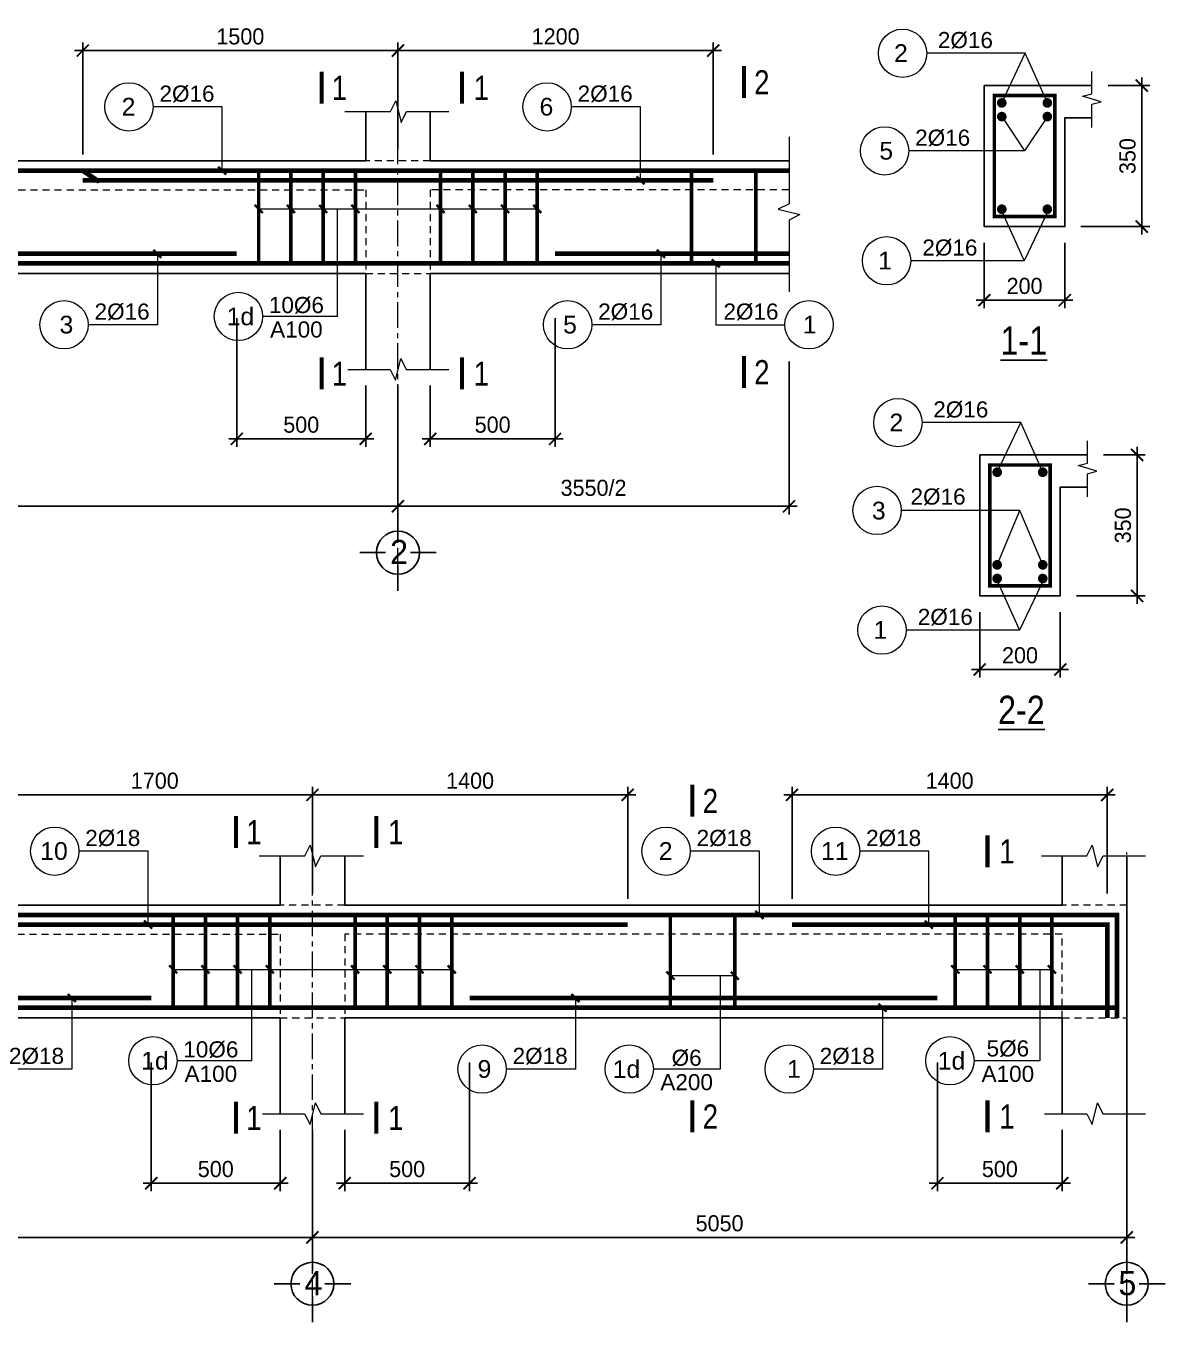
# Model space of a CAD drawing. Header units: millimetres. Extents: x -559287 to -299624, y 2351330 to 2655682.
# Drawn here: x -378375 to -364239, y 2519015 to 2535103 of the extents above; entities that cross this region are included whole.
import ezdxf
from ezdxf.enums import TextEntityAlignment as Align

# ---------------------------------------------------------------- set-up
doc = ezdxf.new("R2010")
doc.units = ezdxf.units.MM
doc.header["$LTSCALE"] = 10
for name, pattern in [('CENTER', [50.8, 31.75, -6.35, 6.35, -6.35]), ('HIDDEN', [0.3, 0.175, -0.125]), ('HIDDENX2', [0.75, 0.5, -0.25])]:
    doc.linetypes.add(name, pattern=pattern)
doc.layers.get('0').update_dxf_attribs({"lineweight": 20})
doc.layers.get('Defpoints').update_dxf_attribs({"lineweight": 20})
for name, color, linetype, lineweight in [('Dim', 251, 'Continuous', 15), ('Net khuat', 76, 'HIDDENX2', 15), ('Net manh', 8, 'Continuous', 13), ('Net thay', 4, 'Continuous', 25), ('Text', 54, 'Continuous', 25), ('Thep dai', 2, 'Continuous', 50), ('Thep doc', 140, 'Continuous', 60), ('Tim', 144, 'CENTER', 9)]:
    doc.layers.add(name, color=color, linetype=linetype, lineweight=lineweight)
doc.styles.add('HELVE', font='VHAVAN.TTF', dxfattribs={"height": 800})
doc.styles.add('IN-NHO', font='VHELVEN.TTF', dxfattribs={"height": 200})
doc.styles.add('NGHIA5', font='arial_0.ttf', dxfattribs={"height": 180})
doc.styles.get("Standard").update_dxf_attribs({"font": 'nghia5.shx', "height": 200})
doc.styles.add('STYLE1-S1', font='VHARIALN.TTF')
doc.dimstyles.new('dim20', dxfattribs={"dimscale": 100, "dimtxt": 200, "dimasz": 1.5, "dimexe": 1, "dimexo": 2, "dimgap": 0.75, "dimtad": 1, "dimdec": 0, "dimlfac": 0.2, "dimzin": 0, "dimdsep": 46, "dimtxsty": 'Standard', "dimblk1": 'ARCHTICK', "dimblk2": 'ARCHTICK', "dimsah": 1, "dimcen": 0.09, "dimdle": 1, "dimclrd": 256, "dimclre": 256, "dimclrt": 54, "dimadec": 0, "dimazin": 0, "dimtfac": 1, "dimtdec": 0, "dimtofl": 0, "dimtmove": 2, "dimatfit": 3, "dimfxl": 0, "dimtolj": 1, "dimtzin": 0, "dimarcsym": 0})
doc.dimstyles.new('dim25', dxfattribs={"dimscale": 100, "dimtxt": 200, "dimasz": 1.5, "dimexe": 1, "dimexo": 2, "dimgap": 0.75, "dimtad": 1, "dimdec": 0, "dimlfac": 0.25, "dimzin": 0, "dimdsep": 46, "dimtxsty": 'Standard', "dimblk1": 'ARCHTICK', "dimblk2": 'ARCHTICK', "dimsah": 1, "dimcen": 0.09, "dimdle": 1, "dimclrd": 256, "dimclre": 256, "dimclrt": 54, "dimadec": 0, "dimazin": 0, "dimtfac": 1, "dimtdec": 0, "dimtofl": 0, "dimtmove": 2, "dimatfit": 3, "dimfxl": 0, "dimtolj": 1, "dimtzin": 0, "dimarcsym": 0})

# ---------------------------------------------------------------- blocks, each defined once
blk = doc.blocks.new('truc ngang-helve')
for points in [[(0, -4.8), (0, 0)], [(-2.33, -7.13), (-7.13, -7.13)], [(2.33, -7.13), (7.13, -7.13)], [(0, -9.45), (0, -14.26)]]:
    blk.add_lwpolyline(points)
blk.add_circle((0, -7.13), 4)
at = {"style": 'HELVE'}
blk.add_attdef('A', text='', height=4.5, dxfattribs=at).set_placement((0.03, -7.01), align=Align.MIDDLE_CENTER)
blk = doc.blocks.new('_ARCHTICK')
at = {"color": 0, "linetype": 'ByBlock', "const_width": 0.15}
blk.add_lwpolyline([(-0.5, -0.5), (0.5, 0.5)], dxfattribs=at)
blk = doc.blocks.new('*D262')
at = {"layer": 'Defpoints', "color": 0, "ltscale": 10, "transparency": 16777216}
for p in [(-364714, 2521897), (-374819, 2521601), (-364714, 2520065)]:
    blk.add_point(p, dxfattribs=at)
at = {"layer": 'Dim', "lineweight": -2, "ltscale": 10, "transparency": 16777216}
for p, q in [((-364714, 2521697), (-364714, 2519965)), ((-374819, 2521401), (-374819, 2519965)), ((-374919, 2520065), (-364614, 2520065))]:
    blk.add_line(p, q, dxfattribs=at)
at = {"layer": 'Dim', "lineweight": -2, "ltscale": 10, "transparency": 16777216, "xscale": 150, "yscale": 150, "zscale": 150, "rotation": 180}
blk.add_blockref('_ARCHTICK', (-374819, 2520065), dxfattribs=at)
at = {"layer": 'Dim', "lineweight": -2, "ltscale": 10, "transparency": 16777216, "xscale": 150, "yscale": 150, "zscale": 150}
blk.add_blockref('_ARCHTICK', (-364714, 2520065), dxfattribs=at)
at = {"layer": 'Dim', "color": 54, "ltscale": 10, "transparency": 16777216, "insert": (-369767, 2520240), "char_height": 200, "attachment_point": 5}
blk.add_mtext('\\A1;5050', dxfattribs=at)
blk = doc.blocks.new('*D263')
at = {"layer": 'Defpoints', "color": 0, "ltscale": 3, "transparency": 16777216}
for p in [(-374819, 2525558), (-378732, 2524068), (-374819, 2524133)]:
    blk.add_point(p, dxfattribs=at)
at = {"layer": 'Dim', "lineweight": -2, "ltscale": 3, "transparency": 16777216}
for p, q in [((-378732, 2524268), (-378732, 2525658)), ((-374819, 2524333), (-374819, 2525658)), ((-378832, 2525558), (-374719, 2525558))]:
    blk.add_line(p, q, dxfattribs=at)
at = {"layer": 'Dim', "lineweight": -2, "ltscale": 3, "transparency": 16777216, "xscale": 150, "yscale": 150, "zscale": 150, "rotation": 180}
blk.add_blockref('_ARCHTICK', (-378732, 2525558), dxfattribs=at)
at = {"layer": 'Dim', "lineweight": -2, "ltscale": 3, "transparency": 16777216, "xscale": 150, "yscale": 150, "zscale": 150}
blk.add_blockref('_ARCHTICK', (-374819, 2525558), dxfattribs=at)
at = {"layer": 'Dim', "color": 54, "ltscale": 3, "transparency": 16777216, "insert": (-376776, 2525733), "char_height": 200, "attachment_point": 5}
blk.add_mtext('\\A1;1700', dxfattribs=at)
blk = doc.blocks.new('*D264')
at = {"layer": 'Defpoints', "color": 0, "ltscale": 10, "transparency": 16777216}
for p in [(-374819, 2521601), (-385180, 2521401), (-385180, 2520065)]:
    blk.add_point(p, dxfattribs=at)
at = {"layer": 'Dim', "lineweight": -2, "ltscale": 10, "transparency": 16777216}
for p, q in [((-374819, 2521401), (-374819, 2519965)), ((-385180, 2521201), (-385180, 2519965)), ((-374719, 2520065), (-385280, 2520065))]:
    blk.add_line(p, q, dxfattribs=at)
at = {"layer": 'Dim', "lineweight": -2, "ltscale": 10, "transparency": 16777216, "xscale": 150, "yscale": 150, "zscale": 150, "rotation": 180}
blk.add_blockref('_ARCHTICK', (-385180, 2520065), dxfattribs=at)
at = {"layer": 'Dim', "lineweight": -2, "ltscale": 10, "transparency": 16777216, "xscale": 150, "yscale": 150, "zscale": 150}
blk.add_blockref('_ARCHTICK', (-374819, 2520065), dxfattribs=at)
at = {"layer": 'Dim', "color": 54, "ltscale": 10, "transparency": 16777216, "insert": (-380000, 2520240), "char_height": 200, "attachment_point": 5}
blk.add_mtext('\\A1;5000', dxfattribs=at)
blk = doc.blocks.new('*D267')
at = {"layer": 'Defpoints', "color": 0, "ltscale": 10, "transparency": 16777216}
for p in [(-376819, 2522438), (-375219, 2521601), (-376819, 2520738)]:
    blk.add_point(p, dxfattribs=at)
at = {"layer": 'Dim', "lineweight": -2, "ltscale": 10, "transparency": 16777216}
for p, q in [((-376819, 2522238), (-376819, 2520638)), ((-375219, 2521401), (-375219, 2520638)), ((-375119, 2520738), (-376919, 2520738))]:
    blk.add_line(p, q, dxfattribs=at)
at = {"layer": 'Dim', "lineweight": -2, "ltscale": 10, "transparency": 16777216, "xscale": 150, "yscale": 150, "zscale": 150, "rotation": 180}
blk.add_blockref('_ARCHTICK', (-376819, 2520738), dxfattribs=at)
at = {"layer": 'Dim', "lineweight": -2, "ltscale": 10, "transparency": 16777216, "xscale": 150, "yscale": 150, "zscale": 150}
blk.add_blockref('_ARCHTICK', (-375219, 2520738), dxfattribs=at)
at = {"layer": 'Dim', "color": 54, "ltscale": 10, "transparency": 16777216, "insert": (-376019, 2520913), "char_height": 200, "attachment_point": 5}
blk.add_mtext('\\A1;500', dxfattribs=at)
blk = doc.blocks.new('*D269')
at = {"layer": 'Defpoints', "color": 0, "ltscale": 10, "transparency": 16777216}
for p in [(-367064, 2522438), (-365514, 2521601), (-367064, 2520738)]:
    blk.add_point(p, dxfattribs=at)
at = {"layer": 'Dim', "lineweight": -2, "ltscale": 10, "transparency": 16777216}
for p, q in [((-367064, 2522238), (-367064, 2520638)), ((-365514, 2521401), (-365514, 2520638)), ((-365414, 2520738), (-367164, 2520738))]:
    blk.add_line(p, q, dxfattribs=at)
at = {"layer": 'Dim', "lineweight": -2, "ltscale": 10, "transparency": 16777216, "xscale": 150, "yscale": 150, "zscale": 150, "rotation": 180}
blk.add_blockref('_ARCHTICK', (-367064, 2520738), dxfattribs=at)
at = {"layer": 'Dim', "lineweight": -2, "ltscale": 10, "transparency": 16777216, "xscale": 150, "yscale": 150, "zscale": 150}
blk.add_blockref('_ARCHTICK', (-365514, 2520738), dxfattribs=at)
at = {"layer": 'Dim', "color": 54, "ltscale": 10, "transparency": 16777216, "insert": (-366289, 2520913), "char_height": 200, "attachment_point": 5}
blk.add_mtext('\\A1;500', dxfattribs=at)
blk = doc.blocks.new('*D270')
at = {"layer": 'Defpoints', "color": 0, "ltscale": 3, "transparency": 16777216}
for p in [(-374819, 2525558), (-374819, 2524133), (-370907, 2524068)]:
    blk.add_point(p, dxfattribs=at)
at = {"layer": 'Dim', "lineweight": -2, "ltscale": 3, "transparency": 16777216}
for p, q in [((-374819, 2524333), (-374819, 2525658)), ((-370907, 2524268), (-370907, 2525658)), ((-370807, 2525558), (-374919, 2525558))]:
    blk.add_line(p, q, dxfattribs=at)
at = {"layer": 'Dim', "lineweight": -2, "ltscale": 3, "transparency": 16777216, "xscale": 150, "yscale": 150, "zscale": 150, "rotation": 180}
blk.add_blockref('_ARCHTICK', (-374819, 2525558), dxfattribs=at)
at = {"layer": 'Dim', "lineweight": -2, "ltscale": 3, "transparency": 16777216, "xscale": 150, "yscale": 150, "zscale": 150}
blk.add_blockref('_ARCHTICK', (-370907, 2525558), dxfattribs=at)
at = {"layer": 'Dim', "color": 54, "ltscale": 3, "transparency": 16777216, "insert": (-372863, 2525733), "char_height": 200, "attachment_point": 5}
blk.add_mtext('\\A1;1400', dxfattribs=at)
blk = doc.blocks.new('*D271')
at = {"layer": 'Defpoints', "color": 0, "ltscale": 3, "transparency": 16777216}
for p in [(-364956, 2525558), (-368868, 2524068), (-364956, 2524133)]:
    blk.add_point(p, dxfattribs=at)
at = {"layer": 'Dim', "lineweight": -2, "ltscale": 3, "transparency": 16777216}
for p, q in [((-368868, 2524268), (-368868, 2525658)), ((-364956, 2524333), (-364956, 2525658)), ((-368968, 2525558), (-364856, 2525558))]:
    blk.add_line(p, q, dxfattribs=at)
at = {"layer": 'Dim', "lineweight": -2, "ltscale": 3, "transparency": 16777216, "xscale": 150, "yscale": 150, "zscale": 150, "rotation": 180}
blk.add_blockref('_ARCHTICK', (-368868, 2525558), dxfattribs=at)
at = {"layer": 'Dim', "lineweight": -2, "ltscale": 3, "transparency": 16777216, "xscale": 150, "yscale": 150, "zscale": 150}
blk.add_blockref('_ARCHTICK', (-364956, 2525558), dxfattribs=at)
at = {"layer": 'Dim', "color": 54, "ltscale": 3, "transparency": 16777216, "insert": (-366912, 2525733), "char_height": 200, "attachment_point": 5}
blk.add_mtext('\\A1;1400', dxfattribs=at)
blk = doc.blocks.new('*D272')
at = {"layer": 'Defpoints', "color": 0, "ltscale": 10, "transparency": 16777216}
for p in [(-372869, 2522438), (-374419, 2521601), (-372869, 2520738)]:
    blk.add_point(p, dxfattribs=at)
at = {"layer": 'Dim', "lineweight": -2, "ltscale": 10, "transparency": 16777216}
for p, q in [((-372869, 2522238), (-372869, 2520638)), ((-374419, 2521401), (-374419, 2520638)), ((-374519, 2520738), (-372769, 2520738))]:
    blk.add_line(p, q, dxfattribs=at)
at = {"layer": 'Dim', "lineweight": -2, "ltscale": 10, "transparency": 16777216, "xscale": 150, "yscale": 150, "zscale": 150, "rotation": 180}
blk.add_blockref('_ARCHTICK', (-374419, 2520738), dxfattribs=at)
at = {"layer": 'Dim', "lineweight": -2, "ltscale": 10, "transparency": 16777216, "xscale": 150, "yscale": 150, "zscale": 150}
blk.add_blockref('_ARCHTICK', (-372869, 2520738), dxfattribs=at)
at = {"layer": 'Dim', "color": 54, "ltscale": 10, "transparency": 16777216, "insert": (-373644, 2520913), "char_height": 200, "attachment_point": 5}
blk.add_mtext('\\A1;500', dxfattribs=at)
blk = doc.blocks.new('*D273')
at = {"layer": 'Defpoints', "color": 0, "ltscale": 10, "transparency": 16777216}
for p in [(-368905, 2531136), (-373758, 2530840), (-368905, 2529140)]:
    blk.add_point(p, dxfattribs=at)
at = {"layer": 'Dim', "lineweight": -2, "ltscale": 10, "transparency": 16777216}
for p, q in [((-368905, 2530936), (-368905, 2529040)), ((-373758, 2530640), (-373758, 2529040)), ((-373858, 2529140), (-368805, 2529140))]:
    blk.add_line(p, q, dxfattribs=at)
at = {"layer": 'Dim', "lineweight": -2, "ltscale": 10, "transparency": 16777216, "xscale": 150, "yscale": 150, "zscale": 150, "rotation": 180}
blk.add_blockref('_ARCHTICK', (-373758, 2529140), dxfattribs=at)
at = {"layer": 'Dim', "lineweight": -2, "ltscale": 10, "transparency": 16777216, "xscale": 150, "yscale": 150, "zscale": 150}
blk.add_blockref('_ARCHTICK', (-368905, 2529140), dxfattribs=at)
at = {"layer": 'Dim', "color": 54, "ltscale": 10, "transparency": 16777216, "insert": (-371331, 2529368), "char_height": 200, "attachment_point": 5}
blk.add_mtext('\\A1;3550/2', dxfattribs=at)
blk = doc.blocks.new('*D274')
at = {"layer": 'Defpoints', "color": 0, "ltscale": 3, "transparency": 16777216}
for p in [(-373758, 2534796), (-373758, 2533372), (-377670, 2533306)]:
    blk.add_point(p, dxfattribs=at)
at = {"layer": 'Dim', "lineweight": -2, "ltscale": 3, "transparency": 16777216}
for p, q in [((-377670, 2533506), (-377670, 2534896)), ((-373758, 2533572), (-373758, 2534896)), ((-377770, 2534796), (-373658, 2534796))]:
    blk.add_line(p, q, dxfattribs=at)
at = {"layer": 'Dim', "lineweight": -2, "ltscale": 3, "transparency": 16777216, "xscale": 150, "yscale": 150, "zscale": 150, "rotation": 180}
blk.add_blockref('_ARCHTICK', (-377670, 2534796), dxfattribs=at)
at = {"layer": 'Dim', "lineweight": -2, "ltscale": 3, "transparency": 16777216, "xscale": 150, "yscale": 150, "zscale": 150}
blk.add_blockref('_ARCHTICK', (-373758, 2534796), dxfattribs=at)
at = {"layer": 'Dim', "color": 54, "ltscale": 3, "transparency": 16777216, "insert": (-375714, 2534971), "char_height": 200, "attachment_point": 5}
blk.add_mtext('\\A1;1500', dxfattribs=at)
blk = doc.blocks.new('*D275')
at = {"layer": 'Defpoints', "color": 0, "ltscale": 10, "transparency": 16777216}
for p in [(-384819, 2530840), (-373758, 2530840), (-384819, 2529140)]:
    blk.add_point(p, dxfattribs=at)
at = {"layer": 'Dim', "lineweight": -2, "ltscale": 10, "transparency": 16777216}
for p, q in [((-384819, 2530640), (-384819, 2529040)), ((-373758, 2530640), (-373758, 2529040)), ((-373658, 2529140), (-384919, 2529140))]:
    blk.add_line(p, q, dxfattribs=at)
at = {"layer": 'Dim', "lineweight": -2, "ltscale": 10, "transparency": 16777216, "xscale": 150, "yscale": 150, "zscale": 150, "rotation": 180}
blk.add_blockref('_ARCHTICK', (-384819, 2529140), dxfattribs=at)
at = {"layer": 'Dim', "lineweight": -2, "ltscale": 10, "transparency": 16777216, "xscale": 150, "yscale": 150, "zscale": 150}
blk.add_blockref('_ARCHTICK', (-373758, 2529140), dxfattribs=at)
at = {"layer": 'Dim', "color": 54, "ltscale": 10, "transparency": 16777216, "insert": (-379288, 2529315), "char_height": 200, "attachment_point": 5}
blk.add_mtext('\\A1;5100', dxfattribs=at)
blk = doc.blocks.new('*D279')
at = {"layer": 'Defpoints', "color": 0, "ltscale": 10, "transparency": 16777216}
for p in [(-375758, 2531677), (-374158, 2530840), (-375758, 2529977)]:
    blk.add_point(p, dxfattribs=at)
at = {"layer": 'Dim', "lineweight": -2, "ltscale": 10, "transparency": 16777216}
for p, q in [((-375758, 2531477), (-375758, 2529877)), ((-374158, 2530640), (-374158, 2529877)), ((-374058, 2529977), (-375858, 2529977))]:
    blk.add_line(p, q, dxfattribs=at)
at = {"layer": 'Dim', "lineweight": -2, "ltscale": 10, "transparency": 16777216, "xscale": 150, "yscale": 150, "zscale": 150, "rotation": 180}
blk.add_blockref('_ARCHTICK', (-375758, 2529977), dxfattribs=at)
at = {"layer": 'Dim', "lineweight": -2, "ltscale": 10, "transparency": 16777216, "xscale": 150, "yscale": 150, "zscale": 150}
blk.add_blockref('_ARCHTICK', (-374158, 2529977), dxfattribs=at)
at = {"layer": 'Dim', "color": 54, "ltscale": 10, "transparency": 16777216, "insert": (-374958, 2530152), "char_height": 200, "attachment_point": 5}
blk.add_mtext('\\A1;500', dxfattribs=at)
blk = doc.blocks.new('*D281')
at = {"layer": 'Defpoints', "color": 0, "ltscale": 3, "transparency": 16777216}
for p in [(-373758, 2534796), (-373758, 2533372), (-369845, 2533306)]:
    blk.add_point(p, dxfattribs=at)
at = {"layer": 'Dim', "lineweight": -2, "ltscale": 3, "transparency": 16777216}
for p, q in [((-373758, 2533572), (-373758, 2534896)), ((-369845, 2533506), (-369845, 2534896)), ((-369745, 2534796), (-373858, 2534796))]:
    blk.add_line(p, q, dxfattribs=at)
at = {"layer": 'Dim', "lineweight": -2, "ltscale": 3, "transparency": 16777216, "xscale": 150, "yscale": 150, "zscale": 150, "rotation": 180}
blk.add_blockref('_ARCHTICK', (-373758, 2534796), dxfattribs=at)
at = {"layer": 'Dim', "lineweight": -2, "ltscale": 3, "transparency": 16777216, "xscale": 150, "yscale": 150, "zscale": 150}
blk.add_blockref('_ARCHTICK', (-369845, 2534796), dxfattribs=at)
at = {"layer": 'Dim', "color": 54, "ltscale": 3, "transparency": 16777216, "insert": (-371801, 2534971), "char_height": 200, "attachment_point": 5}
blk.add_mtext('\\A1;1200', dxfattribs=at)
blk = doc.blocks.new('*D282')
at = {"layer": 'Defpoints', "color": 0, "ltscale": 10, "transparency": 16777216}
for p in [(-371808, 2531677), (-373358, 2530840), (-371808, 2529977)]:
    blk.add_point(p, dxfattribs=at)
at = {"layer": 'Dim', "lineweight": -2, "ltscale": 10, "transparency": 16777216}
for p, q in [((-371808, 2531477), (-371808, 2529877)), ((-373358, 2530640), (-373358, 2529877)), ((-373458, 2529977), (-371708, 2529977))]:
    blk.add_line(p, q, dxfattribs=at)
at = {"layer": 'Dim', "lineweight": -2, "ltscale": 10, "transparency": 16777216, "xscale": 150, "yscale": 150, "zscale": 150, "rotation": 180}
blk.add_blockref('_ARCHTICK', (-373358, 2529977), dxfattribs=at)
at = {"layer": 'Dim', "lineweight": -2, "ltscale": 10, "transparency": 16777216, "xscale": 150, "yscale": 150, "zscale": 150}
blk.add_blockref('_ARCHTICK', (-371808, 2529977), dxfattribs=at)
at = {"layer": 'Dim', "color": 54, "ltscale": 10, "transparency": 16777216, "insert": (-372583, 2530152), "char_height": 200, "attachment_point": 5}
blk.add_mtext('\\A1;500', dxfattribs=at)
blk = doc.blocks.new('*D256')
at = {"layer": 'Defpoints', "color": 0, "transparency": 16777216}
for p in [(-366482, 2532612), (-365482, 2532612), (-365482, 2531699)]:
    blk.add_point(p, dxfattribs=at)
at = {"layer": 'Dim', "lineweight": -2, "transparency": 16777216}
for p, q in [((-366482, 2532412), (-366482, 2531599)), ((-365482, 2532412), (-365482, 2531599)), ((-366582, 2531699), (-365382, 2531699))]:
    blk.add_line(p, q, dxfattribs=at)
at = {"layer": 'Dim', "lineweight": -2, "transparency": 16777216, "xscale": 150, "yscale": 150, "zscale": 150, "rotation": 180}
blk.add_blockref('_ARCHTICK', (-366482, 2531699), dxfattribs=at)
at = {"layer": 'Dim', "lineweight": -2, "transparency": 16777216, "xscale": 150, "yscale": 150, "zscale": 150}
blk.add_blockref('_ARCHTICK', (-365482, 2531699), dxfattribs=at)
at = {"layer": 'Dim', "color": 54, "transparency": 16777216, "insert": (-365982, 2531874), "char_height": 200, "attachment_point": 5}
blk.add_mtext('\\A1;200', dxfattribs=at)
blk = doc.blocks.new('*D257')
at = {"layer": 'Defpoints', "color": 0, "transparency": 16777216}
for p in [(-365145, 2534362), (-364529, 2534362), (-365482, 2532612)]:
    blk.add_point(p, dxfattribs=at)
at = {"layer": 'Dim', "lineweight": -2, "transparency": 16777216}
for p, q in [((-364945, 2534362), (-364429, 2534362)), ((-364529, 2532512), (-364529, 2534462)), ((-365282, 2532612), (-364429, 2532612))]:
    blk.add_line(p, q, dxfattribs=at)
at = {"layer": 'Dim', "lineweight": -2, "transparency": 16777216, "xscale": 150, "yscale": 150, "zscale": 150}
for p, rotation in [((-364529, 2534362), 90), ((-364529, 2532612), 270)]:
    blk.add_blockref('_ARCHTICK', p, dxfattribs=dict(at, rotation=rotation))
at = {"layer": 'Dim', "color": 54, "transparency": 16777216, "insert": (-364704, 2533487), "char_height": 200, "attachment_point": 5, "rotation": 90}
blk.add_mtext('\\A1;350', dxfattribs=at)
blk = doc.blocks.new('*D258')
at = {"layer": 'Defpoints', "color": 0, "transparency": 16777216}
for p in [(-366539, 2528028), (-365539, 2528028), (-365539, 2527115)]:
    blk.add_point(p, dxfattribs=at)
at = {"layer": 'Dim', "lineweight": -2, "transparency": 16777216}
for p, q in [((-366539, 2527828), (-366539, 2527015)), ((-365539, 2527828), (-365539, 2527015)), ((-366639, 2527115), (-365439, 2527115))]:
    blk.add_line(p, q, dxfattribs=at)
at = {"layer": 'Dim', "lineweight": -2, "transparency": 16777216, "xscale": 150, "yscale": 150, "zscale": 150, "rotation": 180}
blk.add_blockref('_ARCHTICK', (-366539, 2527115), dxfattribs=at)
at = {"layer": 'Dim', "lineweight": -2, "transparency": 16777216, "xscale": 150, "yscale": 150, "zscale": 150}
blk.add_blockref('_ARCHTICK', (-365539, 2527115), dxfattribs=at)
at = {"layer": 'Dim', "color": 54, "transparency": 16777216, "insert": (-366039, 2527290), "char_height": 200, "attachment_point": 5}
blk.add_mtext('\\A1;200', dxfattribs=at)
blk = doc.blocks.new('*D259')
at = {"layer": 'Defpoints', "color": 0, "transparency": 16777216}
for p in [(-365203, 2529778), (-364586, 2529778), (-365539, 2528028)]:
    blk.add_point(p, dxfattribs=at)
at = {"layer": 'Dim', "lineweight": -2, "transparency": 16777216}
for p, q in [((-364586, 2527928), (-364586, 2529878)), ((-365003, 2529778), (-364486, 2529778)), ((-365339, 2528028), (-364486, 2528028))]:
    blk.add_line(p, q, dxfattribs=at)
at = {"layer": 'Dim', "lineweight": -2, "transparency": 16777216, "xscale": 150, "yscale": 150, "zscale": 150}
for p, rotation in [((-364586, 2529778), 90), ((-364586, 2528028), 270)]:
    blk.add_blockref('_ARCHTICK', p, dxfattribs=dict(at, rotation=rotation))
at = {"layer": 'Dim', "color": 54, "transparency": 16777216, "insert": (-364761, 2528903), "char_height": 200, "attachment_point": 5, "rotation": 90}
blk.add_mtext('\\A1;350', dxfattribs=at)

msp = doc.modelspace()

# ---------------------------------------------------------------- linework, layer by layer
at = {"layer": 'Net khuat', "linetype": 'HIDDEN', "ltscale": 50}
for p, q in [((-373357.7, 2533428.1), (-374157.7, 2533428.1)), ((-384019.1, 2533068.1), (-374157.7, 2533068.1)), ((-374157.7, 2533068.1), (-374157.7, 2532028.1)), ((-368905, 2533068.1), (-373357.7, 2533068.1)), ((-373357.7, 2533068.1), (-373357.7, 2532028.1)), ((-374157.7, 2532028.1), (-373357.7, 2532028.1)), ((-374419.2, 2524189.4), (-375219.2, 2524189.4)), ((-364713.8, 2524189.4), (-365513.8, 2524189.4)), ((-384780.5, 2523829.4), (-375219.2, 2523829.4)), ((-375219.2, 2523829.4), (-375219.2, 2522789.4)), ((-365513.8, 2523829.4), (-374419.2, 2523829.4)), ((-374419.2, 2523829.4), (-374419.2, 2522789.4)), ((-365513.8, 2522789.4), (-365513.8, 2523829.4)), ((-375219.2, 2522789.4), (-374419.2, 2522789.4)), ((-365513.8, 2522789.4), (-364713.8, 2522789.4))]:
    msp.add_line(p, q, dxfattribs=at)
at = {"layer": 'Net manh'}
for p, q in [((-375486.4, 2532830.8), (-372029.1, 2532830.8)), ((-376547.9, 2523392.1), (-373090.6, 2523392.1)), ((-366842.5, 2523392.1), (-365642.5, 2523392.1))]:
    msp.add_line(p, q, dxfattribs=at)
for points in [[(-365699.6, 2534146.9), (-365972.7, 2534762.8), (-367196.5, 2534762.8)], [(-366264.9, 2534146.9), (-365972.7, 2534762.8), (-367196.5, 2534762.8)], [(-374417.7, 2534039.9), (-373852.5, 2534039.9), (-373785.3, 2534174), (-373719.7, 2533905.8), (-373652.5, 2534039.9), (-373125.1, 2534039.9)], [(-375938.3, 2533306.3), (-375938.3, 2534098.2), (-376796, 2534098.2)], [(-370749, 2533186.3), (-370749, 2534098.2), (-371606.7, 2534098.2)], [(-366264.9, 2533976.9), (-365982.2, 2533551.2), (-367418.8, 2533551.2)], [(-365699.6, 2533976.9), (-365982.2, 2533551.2), (-367418.8, 2533551.2)], [(-368905, 2533724.1), (-368905, 2532893.3), (-369039.1, 2532826.1), (-368770.9, 2532760.5), (-368905, 2532693.3), (-368905, 2531801)], [(-374512.1, 2532830.8), (-374512.1, 2531496.9), (-375437.4, 2531496.9)], [(-366282.4, 2532837.2), (-365987.4, 2532187.8), (-367394.4, 2532187.8)], [(-365676.5, 2532836.6), (-365987.4, 2532187.8), (-367394.4, 2532187.8)], [(-376743.9, 2532275), (-376743.9, 2531393.1), (-377601.6, 2531393.1)], [(-370494.5, 2532275), (-370494.5, 2531393.1), (-371352.2, 2531393.1)], [(-369814.8, 2532155.3), (-369814.8, 2531393.1), (-368957.1, 2531393.1)], [(-374378.7, 2530840.1), (-373854.6, 2530840.1), (-373787.4, 2530706), (-373721.8, 2530974.2), (-373654.6, 2530840.1), (-373125.1, 2530840.1)], [(-365756.6, 2529562.5), (-366029.8, 2530178.4), (-367253.6, 2530178.4)], [(-366322, 2529562.5), (-366029.8, 2530178.4), (-367253.6, 2530178.4)], [(-366322, 2528413.3), (-366039.3, 2529089), (-367511.5, 2529089)], [(-365756.6, 2528413.3), (-366039.3, 2529089), (-367511.5, 2529089)], [(-366339.4, 2528252.9), (-366044.4, 2527603.4), (-367451.4, 2527603.4)], [(-365733.6, 2528252.2), (-366044.4, 2527603.4), (-367451.4, 2527603.4)], [(-376859.5, 2523947.6), (-376859.5, 2524859.5), (-377717.2, 2524859.5)], [(-375479.1, 2524801.2), (-374914, 2524801.2), (-374846.8, 2524935.3), (-374781.2, 2524667.1), (-374714, 2524801.2), (-374186.6, 2524801.2)], [(-369272.7, 2524067.6), (-369272.7, 2524859.5), (-370130.5, 2524859.5)], [(-367169.4, 2523947.6), (-367169.4, 2524859.5), (-368027.1, 2524859.5)], [(-365773.7, 2524801.2), (-365208.6, 2524801.2), (-365141.4, 2524935.3), (-365075.8, 2524667.1), (-365008.6, 2524801.2), (-364481.2, 2524801.2)], [(-375573.6, 2523392.1), (-375573.6, 2522258.2), (-376498.9, 2522258.2)], [(-365793.7, 2523392.1), (-365793.7, 2522258.2), (-366608.5, 2522258.2)], [(-369759.1, 2523314.8), (-369759.1, 2522154.4), (-370587.1, 2522154.4)], [(-370377.8, 2523314.8), (-369577.8, 2523314.8)], [(-377805.3, 2523036.3), (-377805.3, 2522154.4), (-378663, 2522154.4)], [(-371556, 2523036.3), (-371556, 2522154.4), (-372413.7, 2522154.4)], [(-367745.2, 2522916.3), (-367745.2, 2522154.4), (-368603, 2522154.4)], [(-375440.1, 2521601.4), (-374916, 2521601.4), (-374848.8, 2521467.3), (-374783.3, 2521735.5), (-374716, 2521601.4), (-374186.6, 2521601.4)], [(-365734.7, 2521601.4), (-365210.6, 2521601.4), (-365143.4, 2521467.3), (-365077.8, 2521735.5), (-365010.6, 2521601.4), (-364481.2, 2521601.4)]]:
    msp.add_lwpolyline(points, dxfattribs=at)
at = {"layer": 'Net manh', "ltscale": 3}
for points in [[(-365145.5, 2533841.3), (-365145.5, 2534129.4), (-365029.6, 2534160.4), (-365261.4, 2534230.3), (-365145.5, 2534261.4), (-365145.5, 2534535.3)], [(-365202.5, 2529257), (-365202.5, 2529545), (-365086.6, 2529576.1), (-365318.5, 2529646), (-365202.5, 2529677), (-365202.5, 2529950.9)]]:
    msp.add_lwpolyline(points, dxfattribs=at)
at = {"layer": 'Net manh', "const_width": 30}
for points in [[(-375888.3, 2533256.3), (-375988.3, 2533356.3)], [(-370699, 2533136.3), (-370799, 2533236.3)], [(-375436.4, 2532780.8), (-375536.4, 2532880.8)], [(-375036.4, 2532780.8), (-375136.4, 2532880.8)], [(-374636.4, 2532780.8), (-374736.4, 2532880.8)], [(-374236.4, 2532780.8), (-374336.4, 2532880.8)], [(-373179.1, 2532780.8), (-373279.1, 2532880.8)], [(-372779.1, 2532780.8), (-372879.1, 2532880.8)], [(-372379.1, 2532780.8), (-372479.1, 2532880.8)], [(-371979.1, 2532780.8), (-372079.1, 2532880.8)], [(-376693.9, 2532225), (-376793.9, 2532325)], [(-370444.5, 2532225), (-370544.5, 2532325)], [(-369764.6, 2532105), (-369864.6, 2532205)], [(-369222.7, 2524017.6), (-369322.7, 2524117.6)], [(-376809.5, 2523897.6), (-376909.5, 2523997.6)], [(-367119.4, 2523897.6), (-367219.4, 2523997.6)], [(-376497.9, 2523342.1), (-376597.9, 2523442.1)], [(-376097.9, 2523342.1), (-376197.9, 2523442.1)], [(-375697.9, 2523342.1), (-375797.9, 2523442.1)], [(-375297.9, 2523342.1), (-375397.9, 2523442.1)], [(-374240.6, 2523342.1), (-374340.6, 2523442.1)], [(-373840.6, 2523342.1), (-373940.6, 2523442.1)], [(-373440.6, 2523342.1), (-373540.6, 2523442.1)], [(-373040.6, 2523342.1), (-373140.6, 2523442.1)], [(-366792.5, 2523342.1), (-366892.5, 2523442.1)], [(-366392.5, 2523342.1), (-366492.5, 2523442.1)], [(-365992.5, 2523342.1), (-366092.5, 2523442.1)], [(-365592.5, 2523342.1), (-365692.5, 2523442.1)], [(-370327.8, 2523264.8), (-370427.8, 2523364.8)], [(-369527.8, 2523264.8), (-369627.8, 2523364.8)], [(-377755.3, 2522986.3), (-377855.3, 2523086.3)], [(-371506, 2522986.3), (-371606, 2523086.3)], [(-367695.2, 2522866.3), (-367795.2, 2522966.3)]]:
    msp.add_lwpolyline(points, dxfattribs=at)
at = {"layer": 'Net manh'}
for centre in [(-367496.5, 2534762.8), (-377096, 2534098.2), (-371906.7, 2534098.2), (-367718.8, 2533551.2), (-367694.4, 2532187.8), (-375737.4, 2531496.9), (-377901.6, 2531393.1), (-371652.2, 2531393.1), (-368657.1, 2531393.1), (-367553.6, 2530178.4), (-367811.5, 2529089), (-367751.4, 2527603.4), (-378017.2, 2524859.5), (-370430.5, 2524859.5), (-368327.1, 2524859.5), (-376798.9, 2522258.2), (-372713.7, 2522154.4), (-370887.1, 2522154.4), (-368903, 2522154.4), (-366908.5, 2522258.2)]:
    msp.add_circle(centre, 300, dxfattribs=at)
at = {"layer": 'Net thay'}
for p, q in [((-374157.7, 2534039.9), (-374157.7, 2533428.1)), ((-373357.7, 2533428.1), (-373357.7, 2534039.9)), ((-374157.7, 2532028.1), (-374157.7, 2530840.1)), ((-374157.7, 2532028.1), (-374157.7, 2530840.1)), ((-373357.7, 2532028.1), (-373357.7, 2530840.1)), ((-375219.2, 2524801.2), (-375219.2, 2524189.4)), ((-374419.2, 2524189.4), (-374419.2, 2524801.2)), ((-365513.8, 2524801.2), (-365513.8, 2524189.4)), ((-364713.8, 2524801.2), (-364713.8, 2521601.4)), ((-375219.2, 2522789.4), (-375219.2, 2521601.4)), ((-375219.2, 2522789.4), (-375219.2, 2521601.4)), ((-374419.2, 2522789.4), (-374419.2, 2521601.4)), ((-365513.8, 2522789.4), (-365513.8, 2521601.4)), ((-365513.8, 2522789.4), (-365513.8, 2521601.4))]:
    msp.add_line(p, q, dxfattribs=at)
at = {"layer": 'Net thay', "ltscale": 10}
for p, q in [((-374157.7, 2533428.1), (-384019, 2533428.1)), ((-368905, 2533428.1), (-373357.7, 2533428.1)), ((-374157.7, 2532028.1), (-384019, 2532028.1)), ((-373357.7, 2532028.1), (-368905, 2532028.1)), ((-375219.2, 2524189.4), (-384780.4, 2524189.4)), ((-365513.8, 2524189.4), (-374419.2, 2524189.4)), ((-375219.2, 2522789.4), (-384780.4, 2522789.4)), ((-374419.2, 2522789.4), (-365513.8, 2522789.4))]:
    msp.add_line(p, q, dxfattribs=at)
for points in [[(-365145.5, 2534362.2), (-366482.2, 2534362.2), (-366482.2, 2532612.2), (-365482.2, 2532612.2), (-365482.2, 2533962.2), (-365145.5, 2533962.2)], [(-365202.5, 2529777.9), (-366539.3, 2529777.9), (-366539.3, 2528027.9), (-365539.3, 2528027.9), (-365539.3, 2529377.9), (-365202.5, 2529377.9)]]:
    msp.add_lwpolyline(points, dxfattribs=at)
at = {"layer": 'Text', "const_width": 50}
for points in [[(-374706.3, 2534535.2), (-374706.3, 2534137.9)], [(-372964.9, 2534535.2), (-372964.9, 2534137.9)], [(-369465.3, 2534604.1), (-369465.3, 2534206.9)], [(-374706.3, 2530987.2), (-374706.3, 2530590)], [(-372964.9, 2530987.2), (-372964.9, 2530590)], [(-369465.3, 2531005.8), (-369465.3, 2530608.5)], [(-370104, 2525684), (-370104, 2525286.8)], [(-375767.7, 2525296.5), (-375767.7, 2524899.2)], [(-374026.4, 2525296.5), (-374026.4, 2524899.2)], [(-366442.2, 2525057.7), (-366442.2, 2524660.4)], [(-370104, 2521767.1), (-370104, 2521369.8)], [(-366442.2, 2521767.1), (-366442.2, 2521369.8)], [(-375767.7, 2521748.5), (-375767.7, 2521351.2)], [(-374026.4, 2521748.5), (-374026.4, 2521351.2)]]:
    msp.add_lwpolyline(points, dxfattribs=at)
at = {"layer": 'Thep dai', "const_width": 45}
for points in [[(-366357.2, 2532737.2), (-365607.2, 2532737.2), (-365607.2, 2534237.2), (-366357.2, 2534237.2), (-366357.2, 2532737.2)], [(-375486.4, 2532155.3), (-375486.4, 2533306.3)], [(-375086.4, 2532155.3), (-375086.4, 2533306.3)], [(-374686.4, 2532155.3), (-374686.4, 2533306.3)], [(-374286.4, 2532155.3), (-374286.4, 2533306.3)], [(-373229.1, 2532155.3), (-373229.1, 2533306.3)], [(-372829.1, 2532155.3), (-372829.1, 2533306.3)], [(-372429.1, 2532155.3), (-372429.1, 2533306.3)], [(-372029.1, 2532155.3), (-372029.1, 2533306.3)], [(-370116.4, 2532155.3), (-370116.4, 2533306.3)], [(-369316.4, 2532155.3), (-369316.4, 2533306.3)], [(-366414.3, 2528152.9), (-365664.3, 2528152.9), (-365664.3, 2529652.9), (-366414.3, 2529652.9), (-366414.3, 2528152.9)], [(-376547.9, 2522916.6), (-376547.9, 2524067.6)], [(-376147.9, 2522916.6), (-376147.9, 2524067.6)], [(-375747.9, 2522916.6), (-375747.9, 2524067.6)], [(-375347.9, 2522916.6), (-375347.9, 2524067.6)], [(-374290.6, 2522916.6), (-374290.6, 2524067.6)], [(-373890.6, 2522916.6), (-373890.6, 2524067.6)], [(-373490.6, 2522916.6), (-373490.6, 2524067.6)], [(-373090.6, 2522916.6), (-373090.6, 2524067.6)], [(-370377.8, 2522916.6), (-370377.8, 2524067.6)], [(-369577.8, 2522916.6), (-369577.8, 2524067.6)], [(-366842.5, 2522916.6), (-366842.5, 2524067.6)], [(-366442.5, 2522916.6), (-366442.5, 2524067.6)], [(-366042.5, 2522916.6), (-366042.5, 2524067.6)], [(-365642.5, 2522916.6), (-365642.5, 2524067.6)]]:
    msp.add_lwpolyline(points, dxfattribs=at)
at = {"layer": 'Thep doc', "const_width": 60}
for points in [[(-366294.9, 2534146.9, 1), (-366234.9, 2534146.9, 1)], [(-365669.6, 2534146.9, -1), (-365729.6, 2534146.9, -1)], [(-366294.9, 2533976.9, 1), (-366234.9, 2533976.9, 1)], [(-365669.6, 2533976.9, -1), (-365729.6, 2533976.9, -1)], [(-366294.9, 2532827.6, -1), (-366234.9, 2532827.6, -1)], [(-365669.6, 2532827.6, 1), (-365729.6, 2532827.6, 1)], [(-366352, 2529562.5, 1), (-366292, 2529562.5, 1)], [(-365726.6, 2529562.5, -1), (-365786.6, 2529562.5, -1)], [(-366352, 2528413.3, -1), (-366292, 2528413.3, -1)], [(-365726.6, 2528413.3, 1), (-365786.6, 2528413.3, 1)], [(-366352, 2528243.3, -1), (-366292, 2528243.3, -1)], [(-365726.6, 2528243.3, 1), (-365786.6, 2528243.3, 1)]]:
    msp.add_lwpolyline(points, format="xyb", close=True, dxfattribs=at)
at = {"layer": 'Thep doc', "ltscale": 10, "const_width": 60}
for points in [[(-368905, 2533306.3), (-389336.1, 2533306.3), (-389336.1, 2532028.1)], [(-377464.4, 2533168.5), (-377670.4, 2533306.3)], [(-369845.1, 2533186.3), (-377670.4, 2533186.3)], [(-375757.5, 2532275.3), (-382419.2, 2532275.3)], [(-368905, 2532275.3), (-371808, 2532275.3)], [(-368905, 2532155.3), (-389336.1, 2532155.3)], [(-364835.7, 2522789.4), (-364835.7, 2524067.6), (-390595.1, 2524067.6)], [(-370906.6, 2523947.6), (-378731.9, 2523947.6)], [(-364955.7, 2522789.4), (-364955.7, 2523947.6), (-368868.3, 2523947.6)], [(-364835.7, 2522916.6), (-390595.1, 2522916.6)], [(-376819, 2523036.6), (-383180.7, 2523036.6)], [(-367063.6, 2523036.6), (-372869.5, 2523036.6)]]:
    msp.add_lwpolyline(points, dxfattribs=at)
at = {"layer": 'Tim'}
for p, q in [((-373757.7, 2528306.4), (-373757.7, 2534082.5)), ((-374819.2, 2519231.1), (-374819.2, 2524843.8)), ((-364713.8, 2519231.1), (-364713.8, 2524843.8))]:
    msp.add_line(p, q, dxfattribs=at)

# ---------------------------------------------------------------- block references
at = {"layer": 'Net thay'}
ref = msp.add_blockref('truc ngang-helve', (-373757.7, 2529040.2), dxfattribs=dict(at, xscale=-66.66666666662786, yscale=66.66666666604578, zscale=66.66666666666667))
ref.add_attrib('A', '2', dxfattribs={"layer": 'Text', "height": 300, "style": 'HELVE'}).set_placement((-373744.3, 2528573.1), align=Align.MIDDLE_CENTER)
ref = msp.add_blockref('truc ngang-helve', (-374819.2, 2519965), dxfattribs=dict(at, xscale=-66.66666666662786, yscale=66.66666666604578, zscale=66.66666666666667))
ref.add_attrib('A', '4', dxfattribs={"layer": 'Text', "height": 300, "style": 'HELVE'}).set_placement((-374805.7, 2519497.8), align=Align.MIDDLE_CENTER)
ref = msp.add_blockref('truc ngang-helve', (-364713.8, 2519965), dxfattribs=dict(at, xscale=-66.66666666662786, yscale=66.66666666604578, zscale=66.66666666666667))
ref.add_attrib('A', '5', dxfattribs={"layer": 'Text', "height": 300, "style": 'HELVE'}).set_placement((-364706.3, 2519497.8), align=Align.MIDDLE_CENTER)

# ---------------------------------------------------------------- texts
at = {"layer": 'Text', "ltscale": 3, "style": 'NGHIA5'}
for s, p in [('2%%C16', (-366716.6, 2534827.1)), ('2%%C16', (-376375.9, 2534162.5)), ('2%%C16', (-371186.6, 2534162.5)), ('2%%C16', (-366998.6, 2533615.4)), ('2%%C16', (-366908.6, 2532252)), ('2%%C16', (-377181.4, 2531457.4)), ('10%%C6', (-375018.2, 2531538.2)), ('2%%C16', (-370932.1, 2531457.4)), ('2%%C16', (-369377.3, 2531457.4)), ('A100', (-375018.2, 2531235.2)), ('2%%C16', (-366773.6, 2530242.7)), ('2%%C16', (-367055.7, 2529160.9)), ('2%%C16', (-366965.6, 2527667.7)), ('2%%C18', (-377297.1, 2524923.8)), ('2%%C18', (-369710.3, 2524923.8)), ('2%%C18', (-367606.9, 2524923.8)), ('2%%C18', (-378242.9, 2522218.6)), ('10%%C6', (-376079.7, 2522299.5)), ('2%%C18', (-371993.5, 2522218.6)), ('2%%C18', (-368182.8, 2522218.6)), ('5%%C6', (-366189.3, 2522311.4)), ('%%C6', (-370175.6, 2522195.7)), ('A100', (-376079.7, 2521996.4)), ('A100', (-366189.3, 2521996.4)), ('A200', (-370175.6, 2521892.6))]:
    msp.add_text(s, height=200, dxfattribs=at).set_placement(p, align=Align.CENTER)
at = {"layer": 'Text'}
for s, height, style, p in [('2', 220, 'IN-NHO', (-367516.4, 2534764.8)), ('2', 300, 'STYLE1-S1', (-369242.5, 2534403)), ('1', 300, 'STYLE1-S1', (-374484.3, 2534334.1)), ('1', 300, 'STYLE1-S1', (-372723.3, 2534334.1)), ('2', 220, 'IN-NHO', (-377101.4, 2534100.3)), ('6', 220, 'IN-NHO', (-371915.8, 2534100.3)), ('5', 220, 'IN-NHO', (-367698.9, 2533553.2)), ('1', 220, 'IN-NHO', (-367714.3, 2532189.8)), ('1d', 220, 'IN-NHO', (-375712.9, 2531496.9)), ('3', 220, 'IN-NHO', (-377872.5, 2531395.1)), ('5', 220, 'IN-NHO', (-371623.1, 2531395.1)), ('1', 220, 'IN-NHO', (-368648.2, 2531395.1)), ('%%U1-1', 350, 'STYLE1-S1', (-365992.5, 2531198.2)), ('2', 300, 'STYLE1-S1', (-369242.5, 2530804.7)), ('1', 300, 'STYLE1-S1', (-374484.3, 2530786.1)), ('1', 300, 'STYLE1-S1', (-372723.3, 2530786.1)), ('2', 220, 'IN-NHO', (-367573.5, 2530180.5)), ('3', 220, 'IN-NHO', (-367791.6, 2529086.9)), ('1', 220, 'IN-NHO', (-367771.3, 2527605.5)), ('%%U2-2', 350, 'STYLE1-S1', (-366021.6, 2526613.9)), ('2', 300, 'STYLE1-S1', (-369881.2, 2525482.9)), ('1', 300, 'STYLE1-S1', (-375545.8, 2525095.3)), ('1', 300, 'STYLE1-S1', (-373784.8, 2525095.3)), ('1', 300, 'STYLE1-S1', (-366200.6, 2524856.5)), ('10', 220, 'IN-NHO', (-378026.3, 2524861.5)), ('2', 220, 'IN-NHO', (-370435.8, 2524861.5)), ('11', 220, 'IN-NHO', (-368337.4, 2524861.5)), ('1d', 220, 'IN-NHO', (-376774.3, 2522258.2)), ('9', 220, 'IN-NHO', (-372684.6, 2522156.4)), ('1d', 220, 'IN-NHO', (-370922.6, 2522154.4)), ('1', 220, 'IN-NHO', (-368845.1, 2522156.4)), ('1d', 220, 'IN-NHO', (-366888.8, 2522258.2)), ('1', 300, 'STYLE1-S1', (-375545.8, 2521547.4)), ('1', 300, 'STYLE1-S1', (-373784.8, 2521547.4)), ('2', 300, 'STYLE1-S1', (-369881.2, 2521565.9)), ('1', 300, 'STYLE1-S1', (-366200.6, 2521565.9))]:
    msp.add_text(s, height=height, dxfattribs=dict(at, style=style)).set_placement(p, align=Align.MIDDLE_CENTER)

# ---------------------------------------------------------------- dimensions: what is measured, and where the dimension line sits
at = {"layer": 'Dim', "ltscale": 3}
for base, p1, p2, text, picture, middle in [((-373757.7, 2534796.3), (-377670.4, 2533306.3), (-373757.7, 2533372.1), '1500', '*D274', (-375714.1, 2534971.3)), ((-374819.2, 2525557.6), (-378731.9, 2524067.6), (-374819.2, 2524133.4), '1700', '*D263', (-376775.5, 2525732.6)), ((-364955.7, 2525557.6), (-368868.3, 2524067.6), (-364955.7, 2524133.4), '1400', '*D271', (-366912, 2525732.6))]:
    dim = msp.add_linear_dim(base=base, p1=p1, p2=p2, text=text, dimstyle='dim25', dxfattribs=at)
    dim.commit()
    dim.dimension.update_dxf_attribs({"geometry": picture, "text_midpoint": middle})
for base, p1, p2, text, picture, middle in [((-373757.7, 2534796.3), (-369845.1, 2533306.3), (-373757.7, 2533372.1), '1200', '*D281', (-371801.4, 2534971.3)), ((-374819.2, 2525557.6), (-370906.6, 2524067.6), (-374819.2, 2524133.4), '1400', '*D270', (-372862.9, 2525732.6))]:
    dim = msp.add_linear_dim(base=base, p1=p1, p2=p2, angle=180, text=text, dimstyle='dim25', dxfattribs=at)
    dim.commit()
    dim.dimension.update_dxf_attribs({"geometry": picture, "text_midpoint": middle})
at = {"layer": 'Dim'}
for base, p1, p2, picture, middle in [((-364528.6, 2534362.2), (-365482.2, 2532612.2), (-365145.5, 2534362.2), '*D257', (-364703.6, 2533487.2)), ((-364585.6, 2529777.9), (-365539.3, 2528027.9), (-365202.5, 2529777.9), '*D259', (-364760.6, 2528902.9))]:
    dim = msp.add_linear_dim(base=base, p1=p1, p2=p2, angle=90, dimstyle='dim20', dxfattribs=at)
    dim.commit()
    dim.dimension.update_dxf_attribs({"geometry": picture, "text_midpoint": middle})
for base, p1, p2, picture, middle in [((-365482.2, 2531699.3), (-366482.2, 2532612.2), (-365482.2, 2532612.2), '*D256', (-365982.2, 2531874.3)), ((-365539.3, 2527115), (-366539.3, 2528027.9), (-365539.3, 2528027.9), '*D258', (-366039.3, 2527290))]:
    dim = msp.add_linear_dim(base=base, p1=p1, p2=p2, dimstyle='dim20', dxfattribs=at)
    dim.commit()
    dim.dimension.update_dxf_attribs({"geometry": picture, "text_midpoint": middle})
at = {"layer": 'Dim', "ltscale": 10}
for base, p1, p2, text, picture, middle in [((-375757.5, 2529976.9), (-374157.7, 2530840.1), (-375757.5, 2531677.1), '500', '*D279', (-374957.6, 2530151.9)), ((-368905, 2529140.2), (-373757.7, 2530840.1), (-368905, 2531135.9), '3550/2', '*D273', (-371331.4, 2529367.6)), ((-376819, 2520738.2), (-375219.2, 2521601.4), (-376819, 2522438.3), '500', '*D267', (-376019.1, 2520913.2)), ((-367063.6, 2520738.2), (-365513.8, 2521601.4), (-367063.6, 2522438.3), '500', '*D269', (-366288.7, 2520913.2)), ((-364713.8, 2520065), (-374819.2, 2521601.4), (-364713.8, 2521897.2), '5050', '*D262', (-369766.5, 2520240))]:
    dim = msp.add_linear_dim(base=base, p1=p1, p2=p2, angle=180, text=text, dimstyle='dim25', dxfattribs=at)
    dim.commit()
    dim.dimension.update_dxf_attribs({"geometry": picture, "text_midpoint": middle})
for base, p1, p2, text, picture, middle in [((-371808, 2529976.9), (-373357.7, 2530840.1), (-371808, 2531677.1), '500', '*D282', (-372582.9, 2530151.9)), ((-384819, 2529140.2), (-373757.7, 2530840.1), (-384819, 2530840.1), '5100', '*D275', (-379288.4, 2529315.2)), ((-372869.5, 2520738.2), (-374419.2, 2521601.4), (-372869.5, 2522438.3), '500', '*D272', (-373644.3, 2520913.2)), ((-385180.4, 2520065), (-374819.2, 2521601.4), (-385180.4, 2521401.4), '5000', '*D264', (-379999.8, 2520240))]:
    dim = msp.add_linear_dim(base=base, p1=p1, p2=p2, text=text, dimstyle='dim25', dxfattribs=at)
    dim.commit()
    dim.dimension.update_dxf_attribs({"geometry": picture, "text_midpoint": middle})

doc.saveas('drawing.dxf')
